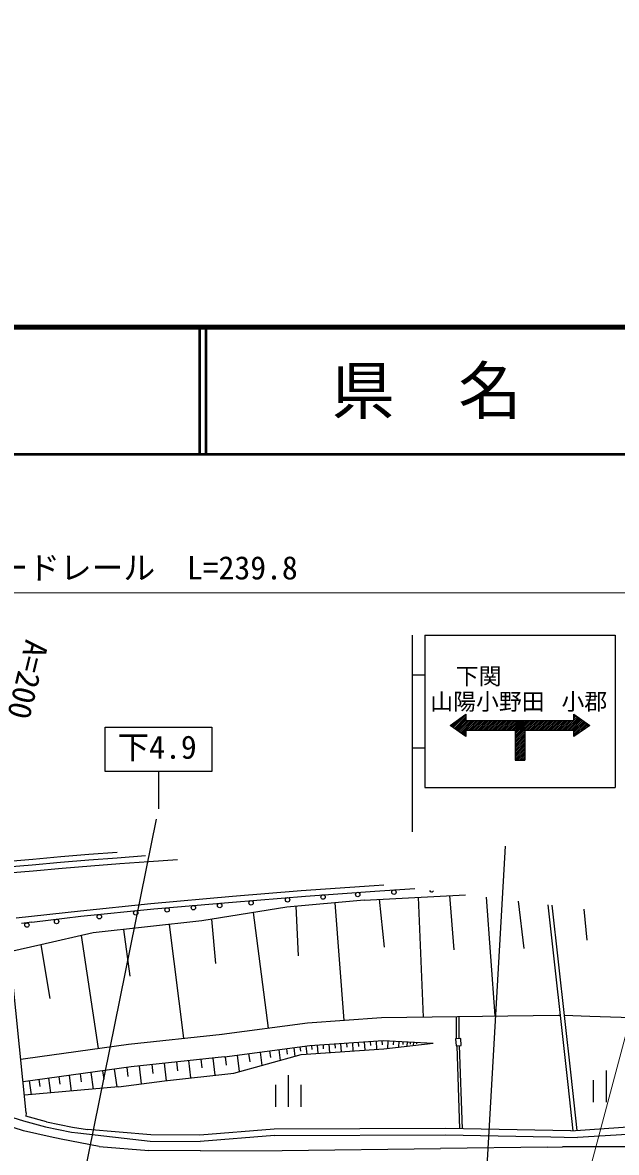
# Model space of a CAD drawing. Units: millimetres, scale not verified. Extents: x -1459003 to 1952903, y -3121393 to 1511092.
# Drawn here: x 283808 to 330577, y 314997 to 403995 of the extents above; entities that cross this region are included whole.
import ezdxf
from ezdxf.enums import TextEntityAlignment as Align

# ---------------------------------------------------------------- set-up
doc = ezdxf.new("R2010")
doc.units = ezdxf.units.MM
doc.header["$LTSCALE"] = 1000
for name, color, linetype, lineweight in [('M-BGD', 7, 'Continuous', 25), ('M-STR-HTXT', 7, 'Continuous', 13), ('M-STR-STRC', 7, 'Continuous', 25), ('M-TTL', 2, 'Continuous', 140), ('M-TTL-LINE', 7, 'Continuous', 50)]:
    doc.layers.add(name, color=color, linetype=linetype, lineweight=lineweight)
doc.layers.add('M-TTL-TXT', color=7, linetype='Continuous')
doc.styles.add('@ＭＳ ゴシック', font='')
doc.styles.add('ＭＳ ゴシック', font='')
doc.styles.get('@ＭＳ ゴシック').set_extended_font_data('@MS Gothic')
doc.styles.get('ＭＳ ゴシック').set_extended_font_data('MS Gothic')

msp = doc.modelspace()

# ---------------------------------------------------------------- hatches: boundary and pattern name
at = {"layer": 'M-STR-STRC'}
h = msp.add_hatch(dxfattribs=at)
h.set_pattern_fill('USER', color=256, style=0, pattern_type=2)
h.set_pattern_definition([(45, (323356, 345883), (-141.4214, 141.4214), []), (45, (323356, 346024), (-141.4214, 141.4214), [])])
h.paths.add_polyline_path([(323356, 345883), (323356, 348258), (327231, 348258), (327231, 347758), (328481, 348633), (327231, 349508), (327231, 349008), (318731, 349008), (318731, 349508), (317481, 348633), (318731, 347758), (318731, 348258), (322606, 348258), (322606, 345883)])
for points in [[(317481, 348633), (318731, 349508), (318731, 349008), (318731, 348258), (318731, 347758)], [(318731, 349508), (318731, 349008), (318731, 348258), (318731, 347758), (317481, 348633)], [(317481, 348633), (318017, 349008), (318731, 349008), (318731, 348258), (318731, 347758)], [(318731, 349008), (327231, 349008), (327231, 348258), (323356, 348258), (322606, 348258), (318731, 348258)], [(318731, 349008), (322606, 349008), (322606, 348258), (318731, 348258)], [(322606, 349008), (323356, 349008), (323356, 348258), (322606, 348258)], [(323356, 349008), (327231, 349008), (327231, 348258), (323356, 348258)], [(327231, 349008), (327231, 349508), (328481, 348633), (327231, 347758), (327231, 348258)], [(322606, 348258), (323356, 348258), (323356, 345883), (322606, 345883)]]:
    msp.add_hatch(color=256, dxfattribs=at).paths.add_polyline_path(points)

# ---------------------------------------------------------------- linework, layer by layer
at = {"layer": 'M-BGD'}
for p, q in [((300340, 335183), (305757, 335618)), ((305757, 335618), (311508, 336025)), ((306100, 335193), (311555, 335582)), ((311508, 336025), (312271, 336073)), ((311555, 335582), (314705, 335777)), ((293904, 334598), (300340, 335183)), ((294138, 334188), (300352, 334706)), ((300352, 334706), (306100, 335193)), ((310721, 334878), (304625, 334316)), ((308409, 334665), (309107, 325400)), ((310721, 334878), (318705, 335292)), ((311882, 334938), (312275, 331158)), ((314975, 335098), (315369, 325662)), ((317431, 335226), (317781, 330946)), ((320315, 335096), (321004, 325745)), ((322847, 334789), (323296, 331062)), ((283311, 333482), (288356, 334025)), ((288356, 334025), (293904, 334598)), ((288395, 333595), (294138, 334188)), ((304625, 334316), (297918, 333243)), ((301975, 333892), (303156, 324794)), ((305337, 334381), (305506, 330485)), ((325184, 334505), (326739, 320336)), ((325488, 334469), (326983, 321094)), ((328009, 334163), (328261, 331705)), ((284531, 333123), (283722, 333030)), ((284531, 333123), (288395, 333595)), ((297918, 333243), (289379, 332298)), ((295364, 332960), (296485, 323993)), ((298676, 333364), (298999, 329881)), ((289379, 332298), (285242, 331358)), ((288417, 332079), (289754, 323191)), ((291762, 332561), (292265, 328891)), ((284090, 318125), (282742, 331373)), ((285242, 331358), (282800, 330803)), ((285242, 331358), (285963, 327128)), ((312080, 325613), (326019, 325820)), ((326019, 325820), (326138, 325816)), ((326456, 325805), (328474, 325740)), ((328474, 325739), (337672, 325439)), ((299506, 324321), (306257, 325196)), ((306257, 325196), (312080, 325613)), ((317995, 323941), (317988, 325701)), ((318195, 323956), (318188, 325704)), ((292140, 323520), (299524, 324323)), ((318315, 323964), (317916, 323935)), ((318354, 323426), (318315, 323964)), ((284035, 322401), (292140, 323520)), ((299719, 322534), (306437, 323405)), ((303992, 323088), (304101, 322246)), ((304582, 323164), (304636, 322743)), ((305171, 323241), (305259, 322564)), ((305644, 323302), (305688, 322964)), ((305741, 322697), (312261, 323149)), ((306118, 323363), (306200, 322728)), ((306437, 323405), (312208, 323818)), ((306563, 323414), (306586, 323094)), ((307010, 323446), (307057, 322788)), ((307470, 323479), (307494, 323150)), ((307931, 323512), (307978, 322852)), ((308393, 323545), (308416, 323215)), ((308855, 323578), (308902, 322916)), ((309318, 323611), (309342, 323280)), ((309781, 323644), (309829, 322980)), ((310246, 323677), (310270, 323345)), ((310711, 323711), (310759, 323044)), ((311177, 323744), (311201, 323411)), ((311643, 323777), (311691, 323109)), ((312111, 323811), (312135, 323477)), ((312208, 323818), (316153, 323600)), ((312261, 323149), (316153, 323600)), ((312579, 323797), (312545, 323182)), ((313010, 323774), (312993, 323466)), ((313441, 323750), (313415, 323283)), ((313768, 323732), (313755, 323498)), ((314095, 323714), (314075, 323359)), ((314345, 323700), (314335, 323523)), ((314594, 323686), (314579, 323418)), ((314844, 323672), (314836, 323538)), ((317916, 323935), (317955, 323397)), ((317955, 323397), (318354, 323426)), ((318002, 323400), (318232, 316866)), ((318201, 323415), (318432, 316862)), ((283660, 322349), (284035, 322401)), ((299719, 322534), (292361, 321734)), ((296884, 322225), (297033, 320859)), ((297841, 322329), (297915, 321646)), ((298797, 322433), (298945, 321073)), ((299750, 322538), (299838, 321859)), ((300450, 321242), (305741, 322697)), ((300700, 322661), (300869, 321357)), ((301612, 322779), (301697, 322127)), ((302525, 322897), (302661, 321850)), ((303259, 322993), (303327, 322469)), ((292361, 321734), (283843, 320557)), ((289191, 321296), (289372, 319984)), ((290110, 321423), (290200, 320767)), ((291028, 321550), (291221, 320150)), ((292008, 321685), (292104, 320985)), ((292989, 321802), (293143, 320392)), ((293976, 321909), (294053, 321204)), ((294963, 322017), (295112, 320644)), ((295924, 322121), (295998, 321435)), ((329786, 318950), (329786, 321450)), ((284338, 320625), (284487, 319543)), ((285095, 320730), (285170, 320189)), ((285853, 320835), (286012, 319681)), ((286661, 320946), (286740, 320369)), ((287469, 321058), (287638, 319827)), ((288330, 321177), (288415, 320562)), ((291368, 320164), (294996, 320631)), ((294996, 320631), (300450, 321242)), ((304741, 318581), (304741, 321081)), ((326983, 321094), (327470, 316728)), ((328786, 318950), (328786, 320700)), ((291368, 320164), (283951, 319495)), ((303741, 318581), (303741, 320331)), ((305741, 318581), (305741, 320331)), ((326739, 320336), (327138, 316704)), ((283883, 316692), (280497, 317754)), ((282193, 318007), (283870, 317482)), ((284090, 318125), (284061, 317857)), ((285692, 317409), (284061, 317857)), ((283870, 317482), (285613, 317017)), ((285613, 317017), (287665, 316604)), ((285692, 317409), (287735, 316997)), ((287735, 316997), (288929, 316811)), ((317122, 316888), (303633, 316822)), ((325579, 316721), (317122, 316888)), ((326995, 316694), (332234, 317070)), ((285967, 316218), (283883, 316692)), ((286857, 316045), (285967, 316218)), ((289850, 315464), (286857, 316045)), ((287665, 316604), (288159, 316526)), ((288159, 316526), (293868, 315892)), ((293896, 316391), (288929, 316811)), ((297766, 316345), (293896, 316391)), ((303633, 316822), (297766, 316345)), ((303654, 316322), (297783, 315845)), ((303654, 316322), (317118, 316388)), ((317118, 316388), (325419, 316224)), ((325419, 316224), (327506, 316183)), ((326995, 316694), (325579, 316721)), ((332283, 316472), (327506, 316183)), ((289850, 315464), (293743, 315138)), ((297817, 315116), (293743, 315138)), ((293868, 315892), (297783, 315845)), ((297817, 315116), (304263, 315147)), ((304263, 315147), (316734, 315302)), ((325161, 315420), (316734, 315302)), ((325161, 315420), (326335, 315437)), ((332579, 315436), (326335, 315437))]:
    msp.add_line(p, q, dxfattribs=at)
for centre in [(313053, 335499), (301803, 334653), (304677, 334896), (307477, 335115), (310203, 335310), (289850, 333569), (292719, 333865), (295190, 334100), (297260, 334272), (299331, 334445), (284147, 332903), (286483, 333185)]:
    msp.add_circle(centre, 175, dxfattribs=at)
for centre, radius, start, end in [((444492, 872503), 605840, 261.18909, 261.18909), ((336281, -251332), 590751, 108.92784, 108.92784), ((336112, -250861), 591190, 94.35247, 108.08404), ((336112, -250861), 590750, 94.13634, 108.05705), ((336281, -251332), 590751, 93.90795, 108.05107), ((316026, 335684), 175, 195.34589, 330.81436)]:
    msp.add_arc(centre, radius, start, end, dxfattribs=at)
at = {"layer": 'M-STR-HTXT'}
for p, q in [((189444, 359083), (412024, 359083)), ((322044, 289437), (338105, 349829))]:
    msp.add_line(p, q, dxfattribs=at)
at = {"layer": 'M-STR-STRC'}
for p, q in [((314481, 355748), (314481, 340248)), ((315481, 355748), (315481, 343748)), ((315481, 355748), (330481, 355748)), ((330481, 355748), (330481, 343748)), ((314481, 352623), (315481, 352623)), ((317481, 348633), (318731, 349508)), ((318731, 349508), (318731, 349008)), ((318731, 349008), (327231, 349008)), ((327231, 349008), (327231, 349508)), ((327231, 349508), (328481, 348633)), ((290314, 344990), (290314, 348490)), ((290314, 348490), (298714, 348490)), ((298714, 348490), (298714, 344990)), ((318731, 347758), (317481, 348633)), ((318731, 348258), (322606, 348258)), ((318731, 348258), (318731, 347758)), ((322606, 348258), (322606, 345883)), ((323356, 348258), (323356, 345883)), ((323356, 348258), (327231, 348258)), ((328481, 348633), (327231, 347758)), ((327231, 347758), (327231, 348258)), ((314481, 346873), (315481, 346873)), ((322606, 345883), (323356, 345883)), ((298714, 344990), (290314, 344990)), ((294514, 344990), (294514, 342058)), ((315481, 343748), (330481, 343748)), ((294331, 341238), (285565, 298012)), ((319158, 291958), (321834, 339117))]:
    msp.add_line(p, q, dxfattribs=at)
for centre, radius, start, end in [((447798, 891676), 619416, 260.19854, 260.19854), ((446458, 884104), 611726, 260.39352, 260.39352), ((442504, 859024), 586335, 261.56778, 261.56778), ((437337, 831795), 558628, 259.99993, 259.99993)]:
    msp.add_arc(centre, radius, start, end, dxfattribs=at)
at = {"layer": 'M-TTL'}
msp.add_line((680000, 380000), (40000, 380000), dxfattribs=at)
at = {"layer": 'M-TTL-LINE'}
for p, q in [((297750, 380000), (297750, 370000)), ((298250, 380000), (298250, 370000)), ((40000, 370000), (680000, 370000))]:
    msp.add_line(p, q, dxfattribs=at)

# ---------------------------------------------------------------- texts
at = {"layer": 'M-STR-HTXT', "style": 'ＭＳ ゴシック'}
msp.add_text('ガードレール\u3000L=239.8', height=1833, dxfattribs=at).set_placement((292363, 359583), align=Align.BOTTOM_CENTER)
at = {"layer": 'M-STR-HTXT', "style": '@ＭＳ ゴシック'}
msp.add_text('A=200', height=1833, rotation=256.295, dxfattribs=at).set_placement((283534, 355600), align=Align.BOTTOM_LEFT)
at = {"layer": 'M-STR-STRC', "style": 'ＭＳ ゴシック'}
for s, p in [('下関', (319731, 352508)), ('山陽小野田', (320420, 350508)), ('小郡', (328055, 350508))]:
    msp.add_text(s, height=1320, dxfattribs=at).set_placement(p, align=Align.MIDDLE_CENTER)
msp.add_text('下4.9', height=1833, dxfattribs=at).set_placement((294401, 345454), align=Align.BOTTOM_CENTER)
at = {"layer": 'M-TTL-TXT', "style": 'ＭＳ ゴシック'}
msp.add_text('県\u3000名', height=3666, dxfattribs=at).set_placement((315625, 375000), align=Align.MIDDLE_CENTER)

doc.saveas('drawing.dxf')
